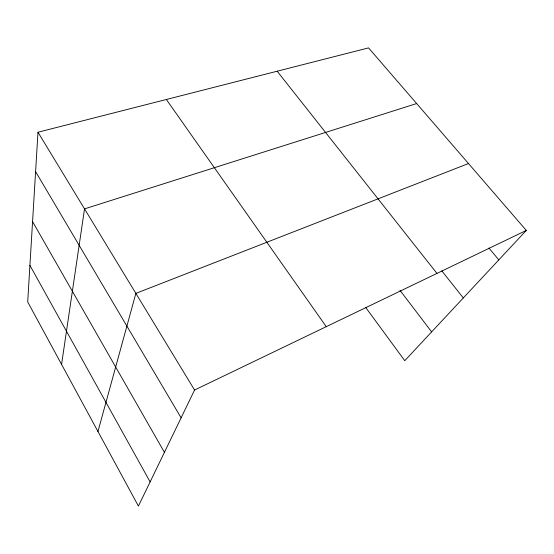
<?xml version="1.0" encoding="UTF-8"?>
<svg xmlns="http://www.w3.org/2000/svg" width="554" height="554" viewBox="0 0 554 554"><rect width="100%" height="100%" fill="white"/><g stroke="black" fill="none" stroke-linecap="round" stroke-linejoin="round"><path stroke-width="0.83" d="M37.984 132.233L27.7 301.937L138.417 506.107L194.565 390.03L526.3 230.422L368.555 47.893L37.984 132.233L194.565 390.03M61.57 364.4L84.533 208.879L416.656 103.55M97.968 431.518L135.862 293.391L468.497 163.534M526.3 230.422L404.766 360.689L365.654 307.408M488.912 248.019L498.801 259.895M441.801 270.864L463.31 297.941M277.166 71.21L436.968 273.406M399.96 290.268L431.635 331.881M166.359 99.485L326.251 326.673M35.594 171.629L181.11 417.834M32.568 221.607L164.42 452.348M29.916 265.38L150.127 481.897"/></g></svg>
